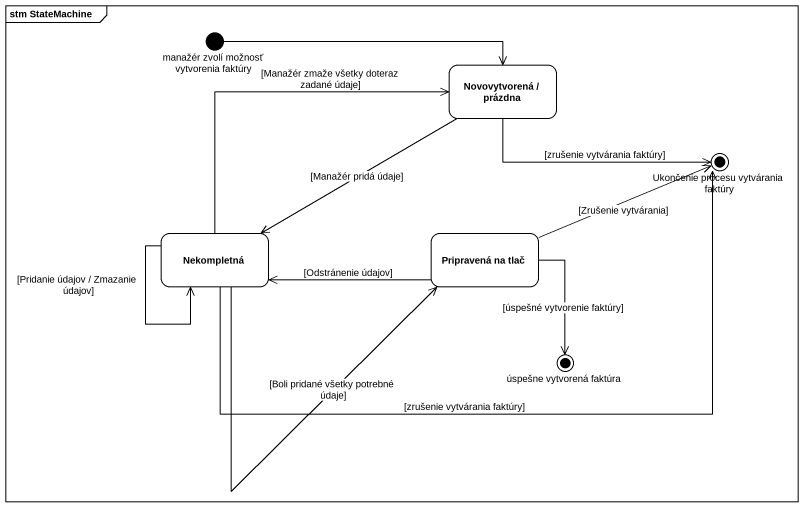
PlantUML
@startuml
mainframe stm StateMachine
hide empty description
state "manažér zvolí možnosť vytvorenia faktúry" as manažér_zvolí_možnosť <<start>>
state "Novovytvorená / prázdna" as Novovytvorená_prázdna
state "Ukončenie procesu vytvárania faktúry" as Ukončenie_procesu <<end>>
state Nekompletná
state "Pripravená na tlač" as Pripravená_na_tlač
state "úspešne vytvorená faktúra" as úspešne_vytvorená_faktúra <<end>>
manažér_zvolí_možnosť -right-> Novovytvorená_prázdna
Novovytvorená_prázdna -right-> Ukončenie_procesu : [zrušenie vytvárania faktúry]
Novovytvorená_prázdna -left-> Nekompletná : [Manažér pridá údaje]
Nekompletná -right-> Novovytvorená_prázdna : [Manažér zmaže všetky doteraz zadané údaje]
Nekompletná -right-> Ukončenie_procesu : [zrušenie vytvárania faktúry]
Nekompletná --> Nekompletná : [Pridanie údajov / Zmazanie údajov]
Nekompletná -right-> Pripravená_na_tlač : [Boli pridané všetky potrebné údaje]
Pripravená_na_tlač -right-> Ukončenie_procesu : [Zrušenie vytvárania]
Pripravená_na_tlač -left-> Nekompletná : [Odstránenie údajov]
Pripravená_na_tlač --> úspešne_vytvorená_faktúra : [úspešné vytvorenie faktúry]
@enduml
